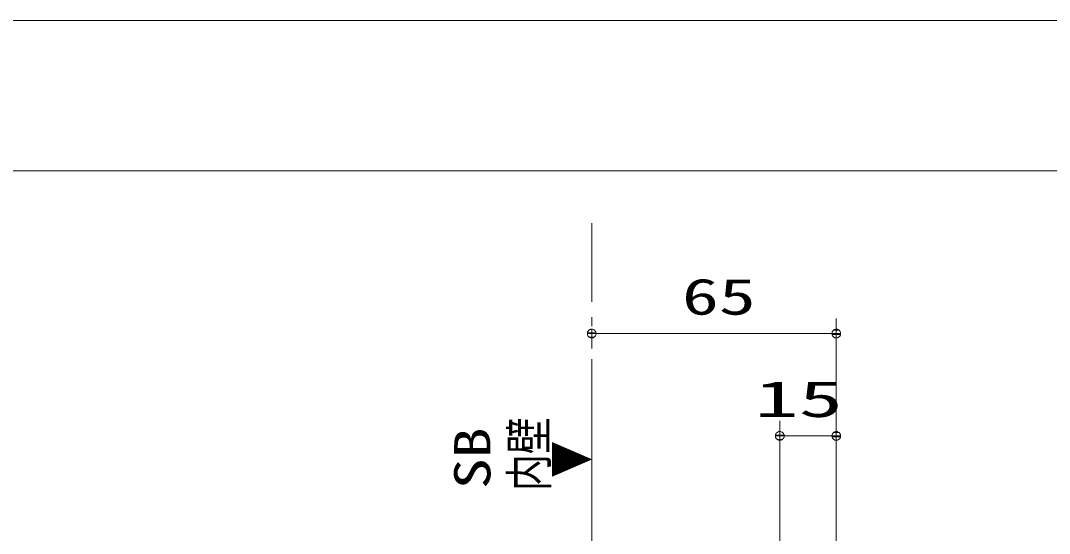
# Model space of a CAD drawing. Units: millimetres on the paper, with parts at other scales. Extents: x -305 to 305, y -152 to 152.
# Drawn here: x -92.2 to -23.8, y 114.4 to 148.5 of the extents above; entities that cross this region are included whole.
import ezdxf
from ezdxf.enums import TextEntityAlignment as Align

# ---------------------------------------------------------------- set-up
doc = ezdxf.new("R2010")
doc.units = ezdxf.units.MM
doc.linetypes.add('LONG_DOUBLE_CHAIN', pattern=[21.8, 18, -1, 0.6, -0.6, 0.6, -1])
for name, color, linetype, lineweight in [('0-2_0', 7, 'Continuous', 9), ('0-3_S3', 7, 'Continuous', 9), ('0-6_図面枠', 3, 'Continuous', 9), ('0-7_DEFPOINTS', 7, 'Continuous', 9)]:
    doc.layers.add(name, color=color, linetype=linetype, lineweight=lineweight)
doc.styles.add('ＭＳ ゴシック', font='')
doc.styles.get('ＭＳ ゴシック').set_extended_font_data('MS Gothic')

# ---------------------------------------------------------------- blocks, each defined once
blk = doc.blocks.new('_DOTSMALL')
at = {"layer": '0-2_0'}
for p, q in [((0.0746, 0.1), (-0.0746, 0.1)), ((0.1223, -0.0248), (-0.1223, -0.0248))]:
    blk.add_line(p, q, dxfattribs=at)
for points in [[(0.125, 0), (0.124, 0.0157), (0.1211, 0.0311), (0.1162, 0.046), (0.1095, 0.0602), (0.1011, 0.0735), (0.0911, 0.0856), (0.0797, 0.0963), (0.067, 0.1055), (0.0532, 0.1131), (0.0386, 0.1189), (0.0234, 0.1228), (0.0078, 0.1248), (-0.0078, 0.1248), (-0.0234, 0.1228), (-0.0386, 0.1189), (-0.0532, 0.1131), (-0.067, 0.1055), (-0.0797, 0.0963), (-0.0911, 0.0856), (-0.1011, 0.0735), (-0.1095, 0.0602), (-0.1162, 0.046), (-0.1211, 0.0311), (-0.124, 0.0157), (-0.125, 0), (0, 0)], [(-0.125, 0), (-0.124, -0.0157), (-0.1211, -0.0311), (-0.1162, -0.046), (-0.1095, -0.0602), (-0.1011, -0.0735), (-0.0911, -0.0856), (-0.0797, -0.0963), (-0.067, -0.1055), (-0.0532, -0.1131), (-0.0386, -0.1189), (-0.0234, -0.1228), (-0.0078, -0.1248), (0.0078, -0.1248), (0.0234, -0.1228), (0.0386, -0.1189), (0.0532, -0.1131), (0.067, -0.1055), (0.0797, -0.0963), (0.0911, -0.0856), (0.1011, -0.0735), (0.1095, -0.0602), (0.1162, -0.046), (0.1211, -0.0311), (0.124, -0.0157), (0.125, 0), (0, 0)]]:
    blk.add_lwpolyline(points, close=True, dxfattribs=at)

msp = doc.modelspace()

# ---------------------------------------------------------------- linework, layer by layer
at = {"layer": '0-3_S3', "linetype": 'LONG_DOUBLE_CHAIN'}
msp.add_line((-54.239, 107.986), (-54.239, 135.021), dxfattribs=at)
at = {"layer": '0-3_S3'}
for p, q in [((-37.99, 95.736), (-37.99, 128.683)), ((-54.239, 128.001), (-54.239, 126.683)), ((-54.239, 127.683), (-37.99, 127.683)), ((-41.74, 102.986), (-41.74, 121.876)), ((-41.74, 120.876), (-37.989, 120.876))]:
    msp.add_line(p, q, dxfattribs=at)
at = {"layer": '0-6_図面枠'}
msp.add_lwpolyline([(-291.017, -138.498), (108.983, -138.498), (108.983, 138.502), (-291.017, 138.502)], close=True, dxfattribs=at)
at = {"layer": '0-7_DEFPOINTS'}
msp.add_line((118.983, 148.502), (-301.017, 148.502), dxfattribs=at)

# ---------------------------------------------------------------- block references
at = {"layer": '0-3_S3', "xscale": 2.32, "yscale": 2.32, "rotation": 180}
for p in [(-54.239, 127.683), (-41.74, 120.876)]:
    msp.add_blockref('_DOTSMALL', p, dxfattribs=at)
at = {"layer": '0-3_S3', "xscale": 2.32, "yscale": 2.32}
for p in [(-37.99, 127.683), (-37.989, 120.876)]:
    msp.add_blockref('_DOTSMALL', p, dxfattribs=at)

# ---------------------------------------------------------------- texts
at = {"layer": '0-3_S3', "style": 'ＭＳ ゴシック'}
for s, width, p in [('65', 1.5, (-48.244, 128.22)), ('15', 1.8, (-43.428, 121.413))]:
    msp.add_text(s, height=2.405, dxfattribs=dict(at, width=width)).set_placement(p, align=Align.BOTTOM_LEFT)
for s, width, p in [('内壁', 0.75, (-56.477, 117.205)), ('SB', 1.25, (-60.252, 117.344)), ('▼', 0.75, (-53.704, 118.087))]:
    msp.add_text(s, height=2.405, rotation=90, dxfattribs=dict(at, width=width)).set_placement(p, align=Align.BOTTOM_LEFT)

doc.saveas('drawing.dxf')
